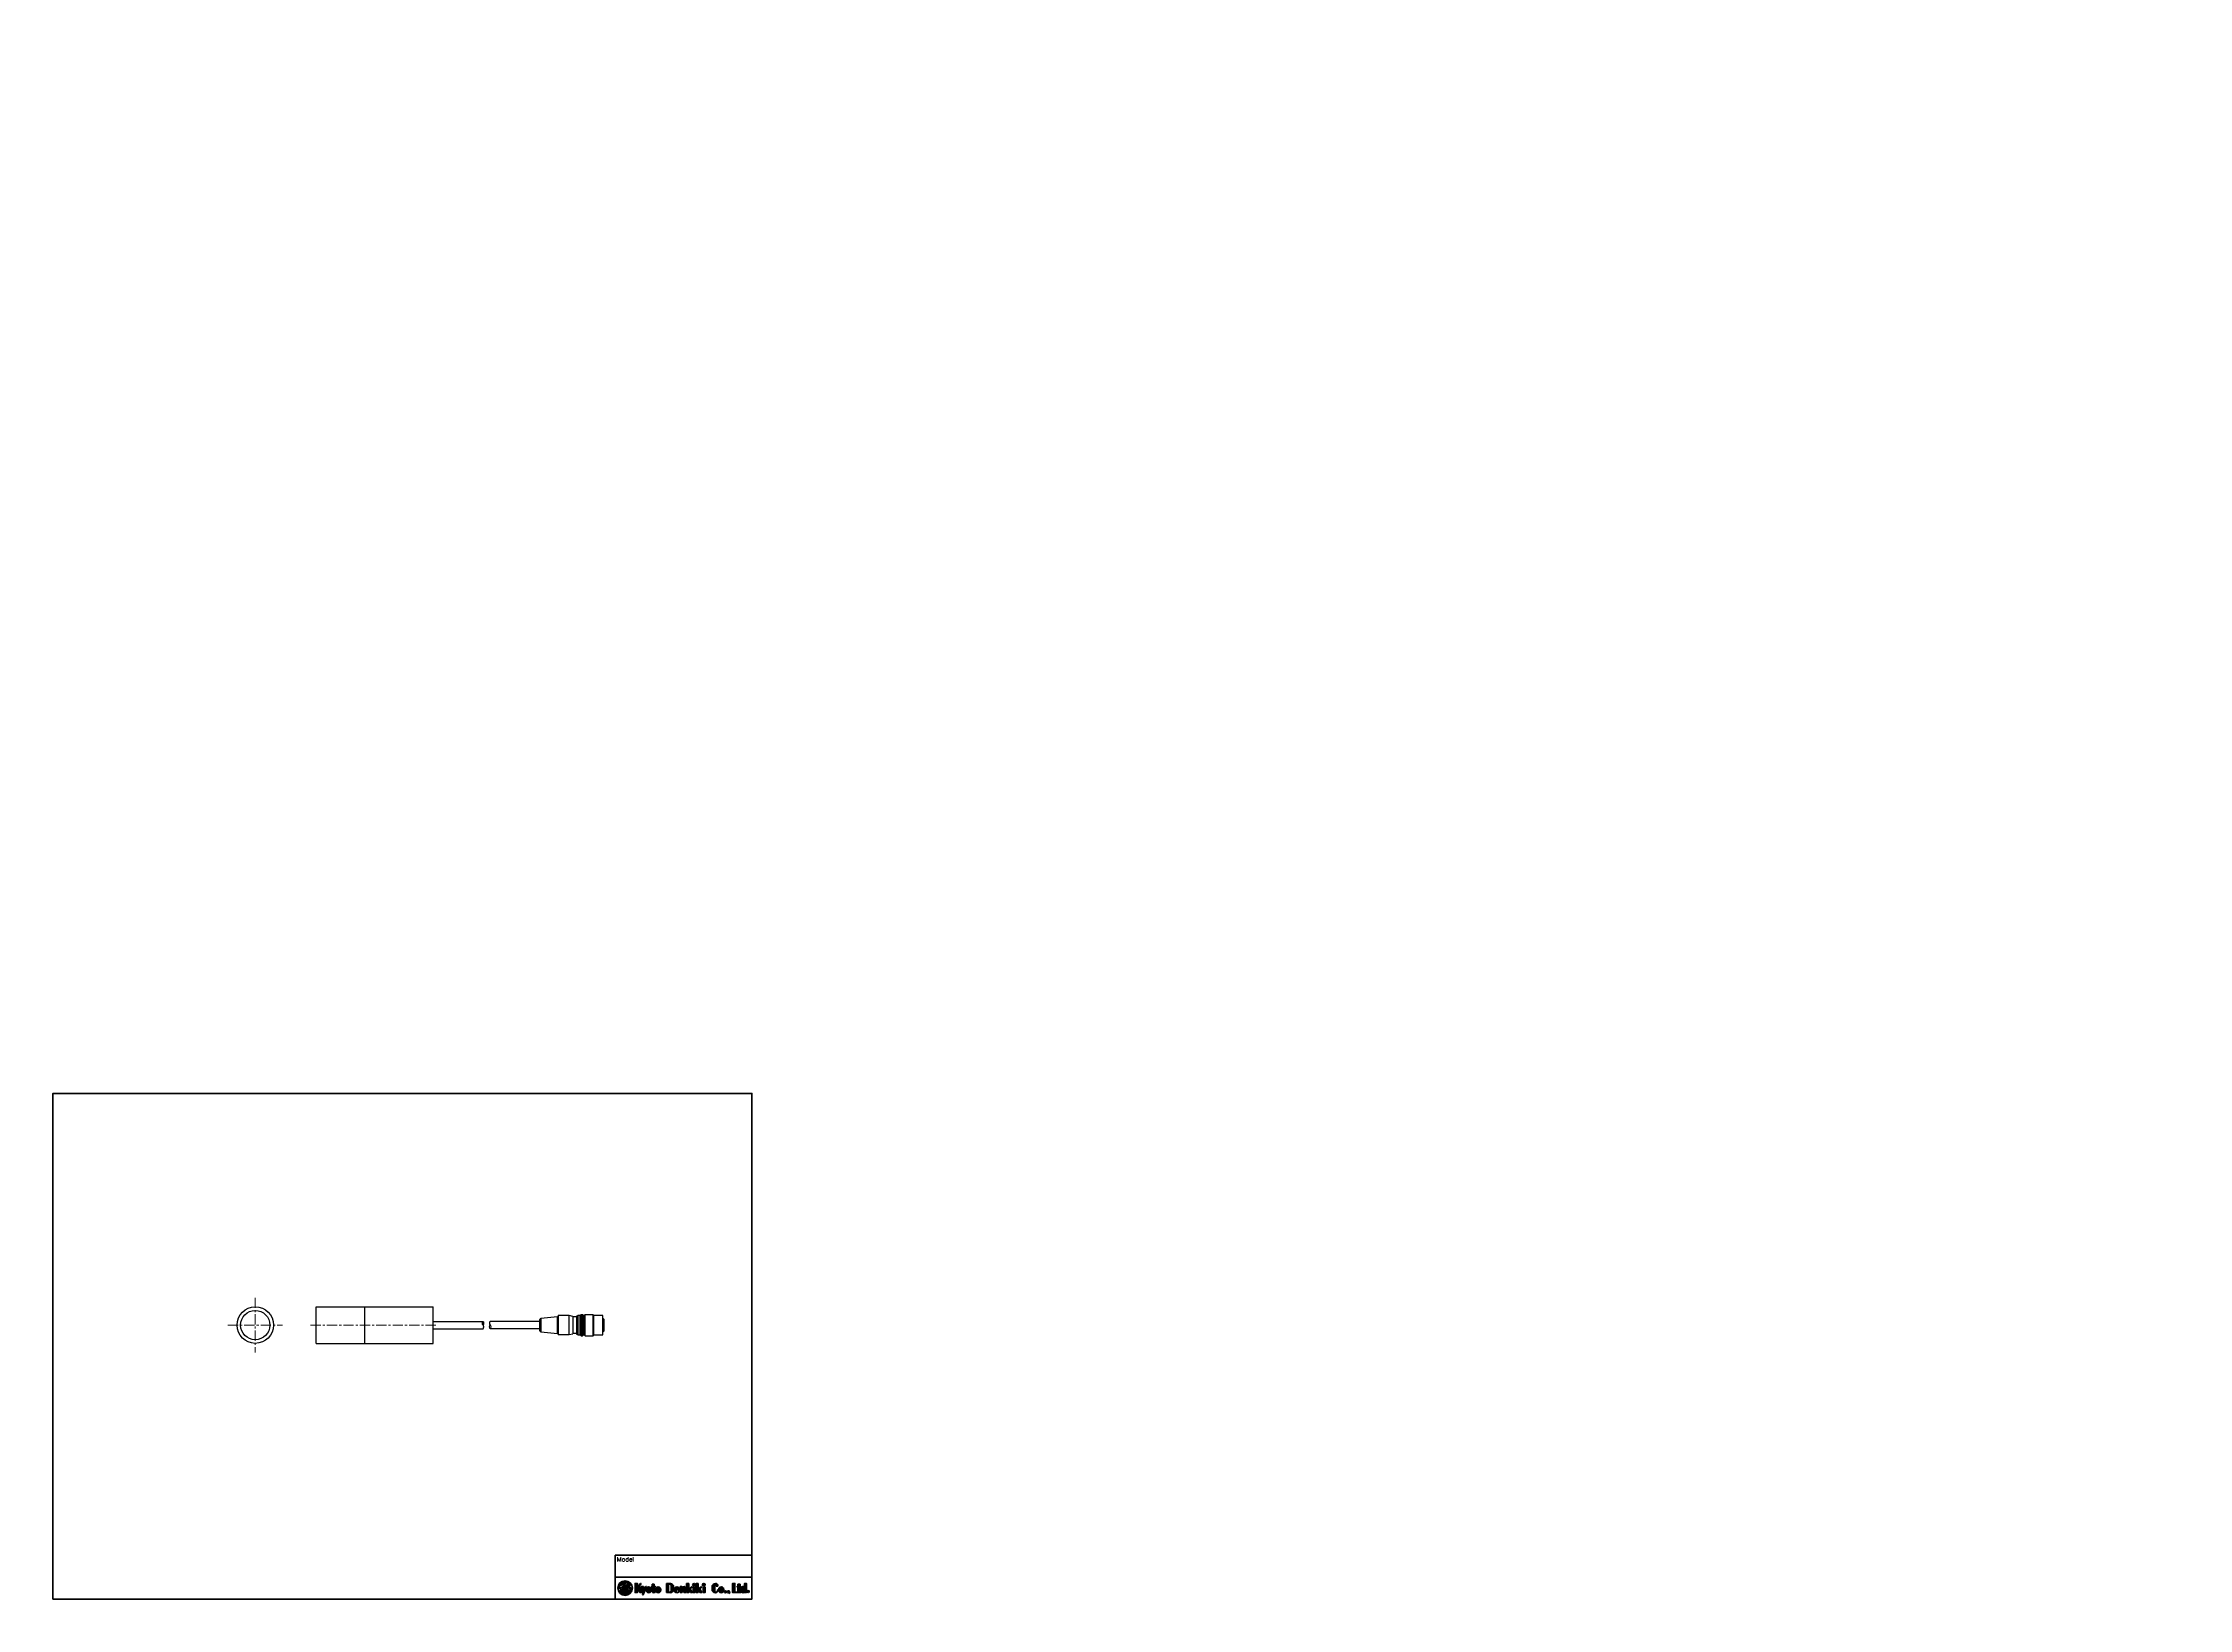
# Paper-space layout 'A3_1_3' of a CAD drawing. Header units: millimetres. Extents: x 0 to 392, y 0 to 286.
# The model-space entities are those that its viewports show. They can reach past a viewport. Long polylines and large blocks are cut down to what shows.
import ezdxf

# ---------------------------------------------------------------- set-up
doc = ezdxf.new("R2010")
doc.units = ezdxf.units.MM
doc.linetypes.add('CENTER', pattern=[2, 1.25, -0.25, 0.25, -0.25])
doc.layers.get('0').update_dxf_attribs({"lineweight": 30})
for name, color, linetype, lineweight in [('2KD_寸法1', 7, 'Continuous', 15), ('AUX', 7, 'Continuous', 40), ('PINOFF', 6, 'Continuous', 9)]:
    doc.layers.add(name, color=color, linetype=linetype, lineweight=lineweight)
doc.layers.get('PINOFF').freeze()
doc.styles.get("Standard").update_dxf_attribs({"font": 'simplex.shx', "width": 0.8, "bigfont": 'extfont.shx'})

# ---------------------------------------------------------------- blocks, each defined once
blk = doc.blocks.new('A$C58A435ED')
h = blk.add_hatch(color=256)
edge = h.paths.add_edge_path()
edge.add_ellipse((3.8, 4.2), major_axis=(2.36, 2.72), ratio=0.381944, start_angle=36.9142, end_angle=132.4984, ccw=False)
edge.add_arc((4.7, 6.4), 0.75, 47.7163, 192.9195, ccw=False)
edge.add_ellipse((3.8, 4.2), major_axis=(2.36, 2.72), ratio=0.381944, start_angle=355.1193, end_angle=374.4019, ccw=False)
edge.add_ellipse((4.2, 3.8), major_axis=(2.36, 2.72), ratio=0.381944, start_angle=320.8704, end_angle=364.8807, ccw=False)
edge.add_arc((4, -35.9), 40.1, 84.2752, 86.8987, ccw=False)
edge.add_arc((4, 4), 4, 0, 180)
edge.add_arc((4, -35.9), 40.1, 92.8389, 95.7248, ccw=False)
h = blk.add_hatch(color=256)
edge = h.paths.add_edge_path()
edge.add_arc((4, 4), 4, 180, 360)
edge.add_arc((4, 43.9), 40.1, 272.8389, 275.7248, ccw=False)
edge.add_ellipse((4.2, 3.8), major_axis=(2.36, 2.72), ratio=0.381944, start_angle=175.1193, end_angle=312.4984, ccw=False)
edge.add_ellipse((4.2, 3.8), major_axis=(2.36, 2.72), ratio=0.381944, start_angle=130.1847, end_angle=175.1193)
edge.add_ellipse((3.8, 4.2), major_axis=(2.36, 2.72), ratio=0.381944, start_angle=140.8704, end_angle=184.8807, ccw=False)
edge.add_arc((4, 43.9), 40.1, 264.2752, 266.8987, ccw=False)
h = blk.add_hatch(color=256)
edge = h.paths.add_edge_path(flags=17)
edge.add_ellipse((4.2, 3.8), major_axis=(2.36, 2.72), ratio=0.381944, start_angle=130.1847, end_angle=175.1193)
edge.add_ellipse((3.8, 4.2), major_axis=(2.36, 2.72), ratio=0.381944, start_angle=184.8807, end_angle=296.5044)
edge.add_arc((4, 43.9), 40.1, 267.8758, 271.7647, ccw=False)
h = blk.add_hatch(color=256)
edge = h.paths.add_edge_path(flags=17)
edge.add_ellipse((3.8, 4.2), major_axis=(2.36, 2.72), ratio=0.381944, start_angle=310.1847, end_angle=355.1193)
edge.add_ellipse((4.2, 3.8), major_axis=(2.36, 2.72), ratio=0.381944, start_angle=364.8807, end_angle=376.9173)
edge.add_arc((4.6, 6.4), 0.783, -118.932, 3.6503, ccw=False)
edge.add_ellipse((4.2, 3.8), major_axis=(2.36, 2.72), ratio=0.381944, start_angle=39.809, end_angle=116.5044)
edge.add_arc((4, -35.9), 40.1, 87.8758, 91.7647, ccw=False)
blk.add_circle((4, 4), 4)
for centre, radius, start, end in [((4, -35.9), 40.1, 92.8389, 95.7248), ((4, 43.9), 40.1, 264.2752, 266.8987), ((4, 43.9), 40.1, 267.8758, 271.7647), ((4, -35.9), 40.1, 87.8758, 91.7647), ((4.7, 6.4), 0.75, 46.1932, 192.9195), ((4.6, 6.4), 0.783, 241.068, 3.6503), ((4, 43.9), 40.1, 272.8389, 275.7248), ((4, -35.9), 40.1, 84.2752, 86.8987)]:
    blk.add_arc(centre, radius, start, end)
for centre, start_param, end_param in [((3.8, 4.2), 2.009737, 4.900602), ((4.2, 3.8), 1.88285, 5.049036), ((3.8, 4.2), 1.10042, 1.907443), ((4.2, 3.8), 1.14108, 1.759009), ((3.8, 4.2), 5.024443, 6.875096), ((4.2, 3.8), 5.15133, 6.96942)]:
    blk.add_ellipse(centre, major_axis=(2.36, 2.72), ratio=0.381944, start_param=start_param, end_param=end_param)
blk = doc.blocks.new('A$C7F8063EA')
for points in [[(2.4, 4.8), (3.4, 6.2), (2.9, 6.2), (1.3, 4.1), (1.3, 6.2), (0, 6.2), (0, 1.1), (1.3, 1.1), (1.3, 3.4), (1.5, 3.7), (2.6, 1.1), (4.1, 1.1)], [(4.5, 1.1), (4.1, 0), (4.4, 0), (6.2, 4.4), (5.8, 4.4), (5.2, 2.8), (4.5, 4.4), (3.4, 4.4)], [(28.2, 6.2), (28.2, 1.1), (29.4, 1.1), (29.4, 2.6), (29.5, 2.8), (30.3, 1.1), (31.3, 1.1), (30.2, 3.3), (31.3, 4.2), (31.1, 4.4), (29.4, 3), (29.4, 6.2)], [(31.8, 4.2), (31.8, 1.1), (32.9, 1.1), (32.9, 4.2)], [(33.4, 6.2), (33.4, 1.1), (34.5, 1.1), (34.5, 2.6), (34.7, 2.8), (35.5, 1.1), (36.5, 1.1), (35.4, 3.3), (36.5, 4.2), (36.3, 4.4), (34.5, 3), (34.5, 6.2)], [(37.2, 4.2), (37.2, 1.1), (38.3, 1.1), (38.3, 4.2)], [(53.4, 6.2), (53.4, 1.1), (54.7, 1.1), (56.3, 1.1), (56.3, 1.4), (54.7, 1.4), (54.7, 6.2)]]:
    blk.add_hatch(color=256).paths.add_polyline_path(points)
h = blk.add_hatch(color=256)
h.paths.add_polyline_path([(6, 2.5, 0.993056), (8.9, 2.5), (8.9, 2.9, 1.006911), (6, 2.9)])
h.paths.add_polyline_path([(7.1, 3.9, -1.045169), (7.8, 3.9), (7.8, 1.6, -1.045169), (7.1, 1.6)], flags=16)
h = blk.add_hatch(color=256)
edge = h.paths.add_edge_path()
edge.add_line((9.1, 4.6), (9.1, 4.2))
edge.add_line((9.1, 4.2), (9.4, 4.2))
edge.add_line((9.4, 4.2), (9.4, 1.8))
edge.add_ellipse((10, 1.8), major_axis=(0, 0.709), ratio=0.902288, start_angle=90, end_angle=180)
edge.add_line((10, 1.1), (11, 1.1))
edge.add_line((11, 1.1), (11, 1.4))
edge.add_ellipse((11, 1.9), major_axis=(0, -0.528), ratio=0.918034, start_angle=270, end_angle=360, ccw=False)
edge.add_line((10.5, 1.9), (10.5, 4.2))
edge.add_line((10.5, 4.2), (10.9, 4.2))
edge.add_line((10.9, 4.2), (10.9, 4.6))
edge.add_line((10.9, 4.6), (10.5, 4.6))
edge.add_line((10.5, 4.6), (10.5, 5.8))
edge.add_line((10.5, 5.8), (9.4, 5.8))
edge.add_line((9.4, 5.8), (9.4, 4.6))
edge.add_line((9.4, 4.6), (9.1, 4.6))
h = blk.add_hatch(color=256)
h.paths.add_polyline_path([(11.2, 2.5, 0.993056), (14.1, 2.5), (14.1, 3, 0.408083), (12.7, 4.4), (12.6, 4.4, 0.412198), (11.2, 2.9)])
h.paths.add_polyline_path([(12.3, 3.9, -1.045169), (13, 3.9), (13, 1.6, -1.045169), (12.3, 1.6)], flags=16)
h = blk.add_hatch(color=256)
edge = h.paths.add_edge_path()
edge.add_line((17.2, 1.1), (19.3, 1.1))
edge.add_ellipse((19.3, 3), major_axis=(0, -1.92), ratio=0.930559, start_angle=0, end_angle=90)
edge.add_line((21.1, 3), (21.1, 4.2))
edge.add_ellipse((19.3, 4.2), major_axis=(0, 1.92), ratio=0.930559, start_angle=270, end_angle=360)
edge.add_line((19.3, 6.2), (17.2, 6.2))
edge.add_line((17.2, 6.2), (17.2, 1.1))
edge = h.paths.add_edge_path(flags=16)
edge.add_line((18.3, 5.8), (19.1, 5.8))
edge.add_ellipse((19.1, 5.1), major_axis=(0, 0.7), ratio=0.929746, start_angle=270, end_angle=359.8389, ccw=False)
edge.add_line((19.8, 5.1), (19.8, 2.1))
edge.add_ellipse((19.1, 2.1), major_axis=(0, -0.7), ratio=0.929746, start_angle=0.1611, end_angle=90, ccw=False)
edge.add_line((19.1, 1.4), (18.3, 1.4))
edge.add_line((18.3, 1.4), (18.3, 5.8))
h = blk.add_hatch(color=256)
edge = h.paths.add_edge_path()
edge.add_line((22.9, 4.4), (22.9, 4.4))
edge.add_arc((22.9, 2.9), 1.46, 90.3946, 180)
edge.add_line((21.4, 2.9), (21.4, 2.5))
edge.add_arc((22.9, 2.5), 1.46, 180.2595, 269.3397)
edge.add_line((22.9, 1.1), (22.9, 1.1))
edge.add_arc((22.9, 2.5), 1.46, 270.6603, 354.2194)
edge.add_line((24.3, 2.4), (24.1, 2.4))
edge.add_ellipse((22.9, 2.4), major_axis=(-1.2, 0), ratio=0.941657, start_angle=90.1774, end_angle=180, ccw=False)
edge.add_arc((22.9, 1.6), 0.325, 180, 288.3447, ccw=False)
edge.add_line((22.5, 1.6), (22.5, 2.7))
edge.add_line((22.5, 2.7), (24.3, 2.7))
edge.add_line((24.3, 2.7), (24.3, 3))
edge.add_arc((22.9, 2.9), 1.46, 0.8073, 89.6054)
h.paths.add_polyline_path([(22.5, 3.1), (22.5, 3.9, -1.045169), (23.2, 3.9), (23.2, 3.1)], flags=16)
h = blk.add_hatch(color=256)
edge = h.paths.add_edge_path()
edge.add_line((24.7, 4.4), (24.7, 1.1))
edge.add_line((24.7, 1.1), (25.8, 1.1))
edge.add_line((25.8, 1.1), (25.8, 3.7))
edge.add_ellipse((26.2, 3.7), major_axis=(0.377, 0.217), ratio=0.907884, start_angle=60.0645, end_angle=150.0645, ccw=False)
edge.add_ellipse((26.2, 3.7), major_axis=(0, 0.404), ratio=0.965673, start_angle=270, end_angle=360, ccw=False)
edge.add_line((26.6, 3.7), (26.6, 1.1))
edge.add_line((26.6, 1.1), (27.7, 1.1))
edge.add_line((27.7, 1.1), (27.7, 3.4))
edge.add_ellipse((26.8, 3.4), major_axis=(0, 1.05), ratio=0.925613, start_angle=270, end_angle=360)
edge.add_ellipse((26.8, 4), major_axis=(-0.975, 0), ratio=0.402759, start_angle=270, end_angle=360)
edge.add_line((25.8, 4), (25.8, 4.2))
edge.add_line((25.8, 4.2), (25.6, 4.4))
edge.add_line((25.6, 4.4), (24.7, 4.4))
h = blk.add_hatch(color=256)
edge = h.paths.add_edge_path()
edge.add_ellipse((32.3, 5.5), major_axis=(-0.803, 0), ratio=0.880683, start_angle=0, end_angle=360)
h = blk.add_hatch(color=256)
edge = h.paths.add_edge_path()
edge.add_ellipse((37.6, 5.5), major_axis=(-0.803, 0), ratio=0.880683, start_angle=0, end_angle=360)
h = blk.add_hatch(color=256)
edge = h.paths.add_edge_path()
edge.add_arc((44, 5.4), 0.402, 0, 180, ccw=False)
edge.add_line((44.4, 5.4), (44.4, 4.6))
edge.add_line((44.4, 4.6), (45.4, 4.6))
edge.add_ellipse((44, 4.6), major_axis=(0, 1.59), ratio=0.861671, start_angle=270, end_angle=360)
edge.add_ellipse((44, 4.4), major_axis=(-1.84, 0), ratio=0.958258, start_angle=270, end_angle=360)
edge.add_line((42.2, 4.4), (42.2, 2.8))
edge.add_ellipse((44, 2.8), major_axis=(-1.84, 0), ratio=0.958258, start_angle=0, end_angle=90)
edge.add_ellipse((44, 2.6), major_axis=(0, -1.59), ratio=0.859541, start_angle=0, end_angle=90)
edge.add_line((45.4, 2.6), (45.1, 2.6))
edge.add_line((45.1, 2.6), (45.1, 2.1))
edge.add_ellipse((44.5, 2.1), major_axis=(0, -0.689), ratio=0.905354, start_angle=0, end_angle=90, ccw=False)
edge.add_line((44.5, 1.4), (44.1, 1.4))
edge.add_ellipse((44.1, 1.9), major_axis=(0, 0.516), ratio=0.975773, start_angle=90, end_angle=180, ccw=False)
edge.add_line((43.6, 1.9), (43.6, 5.4))
h = blk.add_hatch(color=256)
h.paths.add_polyline_path([(45.7, 2.9), (45.7, 2.5, 0.409357), (47.2, 1.1), (47.2, 1.1, 0.409404), (48.7, 2.5), (48.7, 3, 0.99298)])
h.paths.add_polyline_path([(46.9, 3.9, -1), (47.5, 3.9), (47.5, 1.6, -1), (46.9, 1.6)], flags=16)
h = blk.add_hatch(color=256)
edge = h.paths.add_edge_path()
edge.add_ellipse((49.5, 1.6), major_axis=(-0.65, 0), ratio=0.820872, start_angle=0, end_angle=360)
h = blk.add_hatch(color=256)
edge = h.paths.add_edge_path()
edge.add_ellipse((51.1, 1.6), major_axis=(-0.65, 0), ratio=0.820872, start_angle=178.569, end_angle=477.5428)
edge.add_ellipse((51.3, 1.1), major_axis=(0, -0.409), ratio=0.251102, start_angle=0, end_angle=84.6433, ccw=False)
edge.add_ellipse((51.3, 1.4), major_axis=(0, -0.72), ratio=0.731271, start_angle=0, end_angle=90)
edge.add_ellipse((51.7, 1.4), major_axis=(0, 0.202), ratio=0.432391, start_angle=270, end_angle=339.5604)
edge.add_ellipse((51.7, 1.4), major_axis=(0, 0.202), ratio=0.432391, start_angle=339.5604, end_angle=340.2548, ccw=False)
h = blk.add_hatch(color=256)
edge = h.paths.add_edge_path()
edge.add_line((56.3, 4.2), (56.3, 1.8))
edge.add_ellipse((57, 1.8), major_axis=(0, 0.709), ratio=0.902288, start_angle=90, end_angle=180)
edge.add_line((57, 1.1), (58, 1.1))
edge.add_line((58, 1.1), (58, 1.4))
edge.add_ellipse((58, 1.9), major_axis=(0, -0.528), ratio=0.918034, start_angle=270, end_angle=360, ccw=False)
edge.add_line((57.5, 1.9), (57.5, 4.2))
edge.add_line((57.5, 4.2), (57.8, 4.2))
edge.add_line((57.8, 4.2), (57.8, 4.6))
edge.add_line((57.8, 4.6), (57.5, 4.6))
edge.add_line((57.5, 4.6), (57.5, 5.8))
edge.add_line((57.5, 5.8), (56.3, 5.8))
edge.add_line((56.3, 5.8), (56.3, 4.6))
edge.add_line((56.3, 4.6), (56, 4.6))
edge.add_line((56, 4.6), (56, 4.2))
edge.add_line((56, 4.2), (56.3, 4.2))
h = blk.add_hatch(color=256)
edge = h.paths.add_edge_path()
edge.add_line((61, 6.2), (60, 6.2))
edge.add_line((60, 6.2), (60, 4))
edge.add_ellipse((59.4, 3.2), major_axis=(0, -1.25), ratio=0.700546, start_angle=140.5626, end_angle=180)
edge.add_line((59.4, 4.4), (59, 4.4))
edge.add_ellipse((59, 3.2), major_axis=(0, -1.25), ratio=0.700546, start_angle=180, end_angle=270)
edge.add_line((58.1, 3.2), (58.1, 2.3))
edge.add_ellipse((59, 2.3), major_axis=(0, 1.25), ratio=0.700546, start_angle=90, end_angle=180)
edge.add_line((59, 1.1), (59.4, 1.1))
edge.add_ellipse((59.4, 2.3), major_axis=(0, 1.25), ratio=0.700546, start_angle=180, end_angle=219.4374)
edge.add_line((60, 1.5), (60, 1.1))
edge.add_line((60, 1.1), (61, 1.1))
edge.add_line((61, 1.1), (61, 6.2))
h.paths.add_polyline_path([(60, 1.7, -1), (59.2, 1.7), (59.2, 3.8, -1), (60, 3.8)], flags=16)
h = blk.add_hatch(color=256)
edge = h.paths.add_edge_path()
edge.add_ellipse((62, 1.7), major_axis=(-0.582, 0), ratio=0.959913, start_angle=0, end_angle=360)
for p, q in [((0, 6.2), (1.3, 6.2)), ((0, 1.1), (1.3, 1.1)), ((2.9, 6.2), (1.3, 4.1)), ((1.5, 3.7), (1.3, 3.4)), ((2.6, 1.1), (1.5, 3.7)), ((3.4, 6.2), (2.4, 4.8)), ((4.1, 1.1), (2.4, 4.8)), ((4.1, 1.1), (2.6, 1.1)), ((2.9, 6.2), (3.4, 6.2)), ((3.4, 4.4), (4.5, 1.1)), ((3.4, 4.4), (4.5, 4.4)), ((3.4, 4.4), (4.5, 4.4)), ((4.1, 0), (4.5, 1.1)), ((4.1, 0), (4.4, 0)), ((4.4, 0), (6.2, 4.4)), ((4.5, 4.4), (5.2, 2.8)), ((5.2, 2.8), (5.8, 4.4)), ((5.8, 4.4), (6.2, 4.4)), ((6, 2.9), (6, 2.5)), ((8.9, 2.9), (8.9, 2.5)), ((9.1, 4.6), (9.1, 4.2)), ((9.1, 4.6), (9.1, 4.2)), ((9.1, 4.2), (9.4, 4.2)), ((9.1, 4.2), (9.4, 4.2)), ((9.4, 5.8), (10.5, 5.8)), ((9.4, 5.8), (9.4, 4.6)), ((9.4, 4.2), (9.4, 1.8)), ((10, 1.1), (11, 1.1)), ((11, 1.1), (10, 1.1)), ((10.5, 5.8), (10.5, 4.6)), ((10.5, 4.2), (10.9, 4.2)), ((10.5, 4.2), (10.9, 4.2)), ((10.5, 4.2), (10.5, 1.9)), ((11, 1.4), (11, 1.1)), ((11, 1.4), (11, 1.1)), ((11, 1.1), (11, 1.1)), ((11.2, 2.9), (11.2, 2.5)), ((12.6, 4.4), (12.7, 4.4)), ((12.7, 1.1), (12.7, 1.1)), ((14.1, 2.9), (14.1, 2.5)), ((17.2, 6.2), (19.3, 6.2)), ((17.2, 1.1), (17.2, 6.2)), ((17.2, 1.1), (17.2, 6.2)), ((17.2, 6.2), (19.3, 6.2)), ((17.2, 1.1), (19.3, 1.1)), ((17.2, 1.1), (19.3, 1.1)), ((18.3, 5.8), (18.3, 1.4)), ((18.3, 1.4), (18.3, 5.8)), ((18.3, 5.8), (19.1, 5.8)), ((18.3, 1.4), (19.1, 1.4)), ((19.8, 5.1), (19.8, 2.1)), ((21.1, 4.2), (21.1, 3)), ((21.4, 2.9), (21.4, 2.5)), ((22.5, 3.1), (23.2, 3.1)), ((22.5, 2.7), (24.3, 2.7)), ((22.9, 4.4), (22.9, 4.4)), ((22.9, 1.1), (22.9, 1.1)), ((22.9, 1.1), (22.9, 1.1)), ((24.1, 2.4), (24.3, 2.4)), ((24.3, 2.9), (24.3, 2.7)), ((24.7, 4.4), (25.6, 4.4)), ((24.7, 1.1), (24.7, 4.4)), ((24.7, 4.4), (25.6, 4.4)), ((24.7, 4.4), (25.6, 4.4)), ((24.7, 1.1), (24.7, 4.4)), ((24.7, 4.4), (25.6, 4.4)), ((24.7, 1.1), (25.8, 1.1)), ((24.7, 1.1), (25.8, 1.1)), ((25.8, 4.2), (25.6, 4.4)), ((25.8, 4.2), (25.6, 4.4)), ((25.8, 4), (25.8, 4.2)), ((25.8, 4), (25.8, 4.2)), ((25.8, 4.2), (25.8, 4)), ((25.8, 1.1), (25.8, 3.7)), ((25.8, 1.1), (25.8, 3.7)), ((26.6, 1.1), (26.6, 3.7)), ((26.6, 1.1), (26.6, 3.7)), ((26.6, 1.1), (27.7, 1.1)), ((26.6, 1.1), (27.7, 1.1)), ((27.7, 1.1), (27.7, 3.4)), ((27.7, 1.1), (27.7, 3.4)), ((28.2, 6.2), (29.4, 6.2)), ((28.2, 6.2), (28.2, 1.1)), ((29.4, 6.2), (28.2, 6.2)), ((28.2, 1.1), (29.4, 1.1)), ((28.2, 1.1), (29.4, 1.1)), ((29.4, 3), (29.4, 6.2)), ((31.2, 4.4), (29.4, 3)), ((29.5, 2.8), (29.4, 2.6)), ((29.4, 1.1), (29.4, 2.6)), ((30.3, 1.1), (29.5, 2.8)), ((31.3, 4.2), (30.2, 3.3)), ((31.3, 1.1), (30.2, 3.3)), ((30.3, 1.1), (31.3, 1.1)), ((31.1, 4.4), (31.3, 4.2)), ((31.8, 1.1), (32.9, 1.1)), ((33.4, 6.2), (34.5, 6.2)), ((33.4, 6.2), (33.4, 1.1)), ((34.5, 6.2), (33.4, 6.2)), ((33.4, 1.1), (34.5, 1.1)), ((33.4, 1.1), (34.5, 1.1)), ((34.5, 3), (34.5, 6.2)), ((36.3, 4.4), (34.5, 3)), ((34.7, 2.8), (34.5, 2.6)), ((34.5, 1.1), (34.5, 2.6)), ((35.5, 1.1), (34.7, 2.8)), ((36.5, 4.2), (35.4, 3.3)), ((36.5, 1.1), (35.4, 3.3)), ((35.5, 1.1), (36.5, 1.1)), ((36.3, 4.4), (36.5, 4.2)), ((37.2, 1.1), (38.3, 1.1)), ((37.5, 6.2), (37.6, 6.2)), ((37.5, 6.2), (37.5, 6.2)), ((37.5, 4.8), (37.5, 4.8)), ((42.2, 4.4), (42.2, 4.4)), ((42.2, 4.4), (42.2, 2.8)), ((43.6, 5.4), (43.6, 1.9)), ((43.6, 5.4), (43.6, 1.9)), ((44.1, 1.4), (44.5, 1.4)), ((44.1, 1.4), (44.5, 1.4)), ((44.4, 4.6), (44.4, 5.4)), ((44.4, 4.6), (44.4, 5.4)), ((45.4, 4.6), (44.4, 4.6)), ((44.4, 4.6), (45.4, 4.6)), ((45.4, 2.6), (45.1, 2.6)), ((45.1, 2.6), (45.1, 2.1)), ((45.4, 2.6), (45.1, 2.6)), ((45.1, 2.6), (45.1, 2.1)), ((45.7, 2.9), (45.7, 2.5)), ((47.2, 1.1), (47.2, 1.1)), ((48.7, 2.9), (48.7, 2.5)), ((51.8, 1.6), (51.8, 1.6)), ((53.4, 6.2), (54.7, 6.2)), ((53.4, 1.1), (56.3, 1.1)), ((54.7, 1.4), (54.7, 2)), ((56, 4.6), (56, 4.2)), ((56, 4.6), (56, 4.2)), ((56, 4.2), (56.3, 4.2)), ((56, 4.2), (56.3, 4.2)), ((56.3, 5.8), (57.5, 5.8)), ((56.3, 5.8), (56.3, 4.6)), ((56.3, 4.2), (56.3, 1.8)), ((58, 1.1), (57, 1.1)), ((57.5, 5.8), (57.5, 4.6)), ((57.5, 4.2), (57.8, 4.2)), ((57.5, 4.2), (57.8, 4.2)), ((57.5, 4.2), (57.5, 1.9)), ((58, 1.4), (58, 1.1)), ((58, 1.4), (58, 1.1)), ((58, 1.1), (58, 1.4)), ((58.1, 3.2), (58.1, 2.4)), ((58.1, 3.2), (58.1, 2.3)), ((59.4, 4.4), (59, 4.4)), ((59, 1.1), (59.4, 1.1)), ((59.2, 3.8), (59.2, 1.7)), ((59.2, 3.8), (59.2, 1.7)), ((60, 6.2), (61, 6.2)), ((60, 6.2), (61, 6.2)), ((61, 1.1), (61, 2)), ((61, 1.1), (61, 2)), ((62, 2.2), (62, 2.2)), ((62, 1.1), (62, 1.1)), ((62.6, 1.7), (62.6, 1.7))]:
    blk.add_line(p, q)
for points in [[(1.3, 3.4), (1.3, 1.1), (0, 1.1), (0, 6.2), (1.3, 6.2), (1.3, 4.1)], [(7.1, 3.9), (7.1, 1.6)], [(7.8, 1.5), (7.8, 3.9)], [(9.1, 4.2), (9.1, 4.6), (9.4, 4.6)], [(9.1, 4.2), (9.1, 4.6), (9.4, 4.6)], [(10.5, 4.6), (10.9, 4.6), (10.9, 4.2)], [(10.5, 4.6), (10.9, 4.6), (10.9, 4.2)], [(12.3, 3.9), (12.3, 1.6)], [(13, 1.5), (13, 3.9)], [(22.5, 3.9), (22.5, 3.1)], [(22.5, 2.7), (22.5, 1.6)], [(23.2, 3.1), (23.2, 3.9)], [(46.9, 3.9), (46.9, 1.6)], [(47.5, 3.9), (47.5, 1.6)], [(54.7, 1.1), (53.4, 1.1), (53.4, 6.2), (54.7, 6.2), (54.7, 1.4)], [(54.7, 1.1), (56.3, 1.1), (56.3, 1.4), (54.7, 1.4)], [(56.3, 4.2), (56, 4.2), (56, 4.6), (56.3, 4.6)], [(56.3, 4.2), (56, 4.2), (56, 4.6), (56.3, 4.6)], [(57.5, 4.6), (57.8, 4.6), (57.8, 4.2), (57.5, 4.2)], [(57.5, 4.6), (57.8, 4.6), (57.8, 4.2), (57.5, 4.2)], [(60, 4), (60, 6.2), (61, 6.2), (61, 1.1), (60, 1.1), (60, 1.5)], [(60, 4), (60, 6.2), (61, 6.2), (61, 1.1), (60, 1.1), (60, 1.5)], [(60, 1.7), (60, 3.8)], [(60, 1.7), (60, 3.8)]]:
    blk.add_lwpolyline(points)
for points in [[(31.8, 4.2), (32.9, 4.2), (32.9, 1.1), (31.8, 1.1)], [(37.2, 4.2), (38.3, 4.2), (38.3, 1.1), (37.2, 1.1)]]:
    blk.add_lwpolyline(points, close=True)
for centre, radius, start, end in [((7.5, 2.9), 1.46, 359.2107, 180), ((7.5, 2.5), 1.46, 179.5961, 359.6054), ((7.5, 3.9), 0.325, 354.9391, 180), ((7.5, 1.6), 0.325, 180, 5.0609), ((12.6, 2.9), 1.46, 359.2107, 180), ((12.6, 2.5), 1.46, 179.5961, 359.6054), ((12.6, 3.9), 0.325, 354.9391, 180), ((12.6, 1.6), 0.325, 180, 5.0609), ((22.9, 2.9), 1.46, 359.2107, 180), ((22.9, 2.5), 1.46, 179.7405, 354.2194), ((22.9, 3.9), 0.325, 354.9391, 180), ((22.9, 1.6), 0.325, 180, 273.149), ((44, 5.4), 0.402, 0, 180), ((47.2, 2.9), 1.46, 359.2107, 180), ((47.2, 2.5), 1.46, 179.5961, 359.6054), ((47.2, 3.9), 0.325, 0, 180), ((47.2, 1.6), 0.325, 180, 360), ((59.6, 3.8), 0.411, 0, 180), ((59.6, 1.7), 0.411, 180, 0)]:
    blk.add_arc(centre, radius, start, end)
for centre, major_axis, ratio, start_param, end_param in [((10, 1.8), (0, 0.709), 0.902288, 1.570796, 3.141593), ((11, 1.9), (0, -0.528), 0.918034, 4.712389, 6.283185), ((19.1, 5.1), (0, 0.7), 0.929746, 4.712389, 6.280162), ((19.3, 4.2), (0, 1.92), 0.930559, 4.712389, 6.283185), ((22.9, 2.4), (-1.2, 0), 0.941657, 1.573713, 3.141593), ((26.8, 4), (-0.975, 0), 0.402759, 4.712389, 6.283185), ((26.2, 3.7), (0, 0.404), 0.965673, 4.712389, 6.283185), ((26.8, 3.4), (0, 1.05), 0.925613, 4.712389, 6.283185), ((44, 4.4), (-1.84, 0), 0.958258, 4.712389, 6.283185), ((44.1, 1.9), (0, 0.516), 0.975773, 1.570796, 3.141593), ((44, 4.6), (0, 1.59), 0.861671, 4.712389, 6.283185), ((44, 2.6), (0, -1.59), 0.859541, 0, 1.570796), ((44.5, 2.1), (0, -0.689), 0.905354, 0, 1.570796), ((51.1, 1.6), (-0.65, 0), 0.820872, 3.11117, 8.258473), ((51.3, 1.4), (0, -0.72), 0.731271, 0, 1.570796), ((51.3, 1.1), (0, -0.409), 0.251102, 0, 1.547256), ((51.7, 1.4), (0, 0.202), 0.432391, 4.712389, 5.59034), ((57, 1.8), (0, 0.709), 0.902288, 1.570796, 3.141593), ((58, 1.9), (0, -0.528), 0.918034, 4.712389, 6.283185), ((59, 3.2), (0, -1.25), 0.700546, 3.141592, 4.712389), ((59.4, 2.3), (0, 1.25), 0.700546, 3.141592, 4.006894)]:
    blk.add_ellipse(centre, major_axis=major_axis, ratio=ratio, start_param=start_param, end_param=end_param)
at = {"extrusion": (0, 0, -1)}
for centre, major_axis, ratio, start_param, end_param in [((19.1, 2.1), (0, -0.7), 0.929746, 4.712389, 6.280162), ((19.3, 3), (0, -1.92), 0.930559, 4.712389, 6.283185), ((26.2, 3.7), (0.377, 0.217), 0.907884, 3.706835, 5.194113), ((44, 2.8), (-1.84, 0), 0.958258, 4.712389, 6.283185), ((59, 2.3), (0, 1.25), 0.700546, 3.141592, 4.712389), ((59.4, 3.2), (0, -1.25), 0.700546, 3.141592, 4.006894)]:
    blk.add_ellipse(centre, major_axis=major_axis, ratio=ratio, start_param=start_param, end_param=end_param, dxfattribs=at)
for centre, major_axis, ratio in [((32.3, 5.5), (-0.803, 0), 0.880683), ((37.6, 5.5), (-0.803, 0), 0.880683), ((49.5, 1.6), (-0.65, 0), 0.820872), ((62, 1.7), (-0.582, 0), 0.959913)]:
    blk.add_ellipse(centre, major_axis=major_axis, ratio=ratio)
blk = doc.blocks.new('A$C65F04A6D')
for p, q in [((0, 10), (26.7, 10)), ((0, -10), (0, 10)), ((26.7, 10), (64.2, 10)), ((26.7, -10), (26.7, 10)), ((64.2, -10), (64.2, 10)), ((64.2, 2), (91.5, 2)), ((122.7, 2), (95.4, 2)), ((122.7, -3.1), (122.7, 3.1)), ((132.3, 4.6), (123.2, 3.6)), ((123.2, 3.6), (123.2, -3.6)), ((132.3, -4.6), (132.3, 4.6)), ((138.7, 5.2), (132.7, 5.2)), ((132.7, 5.2), (132.7, -5.2)), ((140.7, 4.8), (138.7, 5.2)), ((138.7, -5.2), (138.7, 5.2)), ((140.7, 4.8), (140.7, -4.8)), ((142.7, 4.5), (140.7, 4.5)), ((143.2, 5.1), (142.7, 4.7)), ((142.7, 4.7), (142.7, -4.7)), ((143.3, 5.1), (143.2, 5.1)), ((143.2, -5.2), (143.2, 5.1)), ((143.3, -5.2), (143.3, 5.1)), ((144.8, 5.3), (143.5, 5.3)), ((143.5, 5.3), (143.5, -5.3)), ((145.3, 5.7), (144.8, 5.3)), ((144.8, -5.3), (144.8, 5.3)), ((146.1, 5.7), (145.3, 5.7)), ((145.3, -5.8), (145.3, 5.7)), ((146.5, 5.3), (146.1, 5.7)), ((146.1, -5.8), (146.1, 5.7)), ((147, 5.3), (146.5, 5.3)), ((146.5, 0), (146.5, 5.3)), ((147.5, 5.7), (147, 5.3)), ((147, -5.3), (147, 5.3)), ((151.8, 5.7), (147.5, 5.7)), ((147.5, -5.8), (147.5, 5.7)), ((152.2, 5.3), (151.8, 5.7)), ((151.8, -5.8), (151.8, 5.7)), ((157.2, 5.3), (152.2, 5.3)), ((152.2, 0), (152.2, 5.3)), ((157.2, -5.3), (157.2, 5.3)), ((157.5, 3.5), (157.2, 3.5)), ((157.7, 3.3), (157.5, 3.5)), ((157.5, -3.5), (157.5, 3.5)), ((157.7, 3.3), (157.7, -3.3)), ((0, -10), (26.7, -10)), ((26.7, -10), (64.2, -10)), ((64.2, -2), (91.5, -2)), ((122.7, -2), (95.4, -2)), ((123.2, -3.6), (132.3, -4.6)), ((132.7, -5.2), (138.7, -5.2)), ((138.7, -5.2), (140.7, -4.8)), ((140.7, -4.5), (142.7, -4.5)), ((142.7, -4.7), (143.2, -5.2)), ((143.2, -5.2), (143.3, -5.2)), ((143.5, -5.3), (144.8, -5.3)), ((144.8, -5.3), (145.3, -5.8)), ((145.3, -5.8), (146.1, -5.8)), ((146.1, -5.8), (146.5, -5.3)), ((146.5, -5.3), (146.5, 0)), ((146.5, -5.3), (147, -5.3)), ((147, -5.3), (147.5, -5.8)), ((147.5, -5.8), (151.8, -5.8)), ((151.8, -5.8), (152.2, -5.3)), ((152.2, -5.3), (152.2, 0)), ((152.2, -5.3), (157.2, -5.3)), ((157.2, -3.5), (157.5, -3.5)), ((157.5, -3.5), (157.7, -3.3))]:
    blk.add_line(p, q)
for centre, radius, start, end in [((123.2, 3.1), 0.5, 96.8428, 180), ((132.2, 5.1), 0.5, 276.8428, 360), ((143.3, 5.4), 0.3, 270, 330), ((123.2, -3.1), 0.5, 180, 263.1572), ((132.2, -5.1), 0.5, 360, 83.1572), ((143.3, -5.5), 0.3, 30, 90)]:
    blk.add_arc(centre, radius, start, end)
for centre, major_axis in [((91.5, 1), (-0.029, 1)), ((95.4, -1), (0.029, -1))]:
    blk.add_ellipse(centre, major_axis=major_axis, ratio=0.3)
for centre, major_axis in [((90.1, -1), (1.8, 0)), ((96.8, 1), (-1.8, 0))]:
    blk.add_ellipse(centre, major_axis=major_axis, ratio=0.884151, start_param=-0.679545, end_param=0.679545)
blk = doc.blocks.new('A$C02621DBE')
for p, q in [((0, 10), (26.7, 10)), ((0, -10), (0, 10)), ((26.7, 10), (64.2, 10)), ((26.7, -10), (26.7, 10)), ((64.2, -10), (64.2, 10)), ((64.2, 2), (91.5, 2)), ((122.7, 2), (95.4, 2)), ((122.7, -3.1), (122.7, 3.1)), ((132.3, 4.6), (123.2, 3.6)), ((123.2, 3.6), (123.2, -3.6)), ((132.3, -4.6), (132.3, 4.6)), ((138.7, 5.2), (132.7, 5.2)), ((132.7, 5.2), (132.7, -5.2)), ((140.7, 4.8), (138.7, 5.2)), ((138.7, -5.2), (138.7, 5.2)), ((140.7, 4.8), (140.7, -4.8)), ((142.7, 4.5), (140.7, 4.5)), ((143.2, 5.1), (142.7, 4.7)), ((142.7, 4.7), (142.7, -4.7)), ((143.3, 5.1), (143.2, 5.1)), ((143.2, -5.2), (143.2, 5.1)), ((143.3, -5.2), (143.3, 5.1)), ((144.8, 5.3), (143.5, 5.3)), ((143.5, 5.3), (143.5, -5.3)), ((145.3, 5.7), (144.8, 5.3)), ((144.8, -5.3), (144.8, 5.3)), ((146.1, 5.7), (145.3, 5.7)), ((145.3, -5.8), (145.3, 5.7)), ((146.5, 5.3), (146.1, 5.7)), ((146.1, -5.8), (146.1, 5.7)), ((147, 5.3), (146.5, 5.3)), ((146.5, 0), (146.5, 5.3)), ((147.5, 5.7), (147, 5.3)), ((147, -5.3), (147, 5.3)), ((151.8, 5.7), (147.5, 5.7)), ((147.5, -5.8), (147.5, 5.7)), ((152.2, 5.3), (151.8, 5.7)), ((151.8, -5.8), (151.8, 5.7)), ((157.2, 5.3), (152.2, 5.3)), ((152.2, 0), (152.2, 5.3)), ((157.2, -5.3), (157.2, 5.3)), ((157.5, 3.5), (157.2, 3.5)), ((157.7, 3.3), (157.5, 3.5)), ((157.5, -3.5), (157.5, 3.5)), ((157.7, 3.3), (157.7, -3.3)), ((0, -10), (26.7, -10)), ((26.7, -10), (64.2, -10)), ((64.2, -2), (91.5, -2)), ((122.7, -2), (95.4, -2)), ((123.2, -3.6), (132.3, -4.6)), ((132.7, -5.2), (138.7, -5.2)), ((138.7, -5.2), (140.7, -4.8)), ((140.7, -4.5), (142.7, -4.5)), ((142.7, -4.7), (143.2, -5.2)), ((143.2, -5.2), (143.3, -5.2)), ((143.5, -5.3), (144.8, -5.3)), ((144.8, -5.3), (145.3, -5.8)), ((145.3, -5.8), (146.1, -5.8)), ((146.1, -5.8), (146.5, -5.3)), ((146.5, -5.3), (146.5, 0)), ((146.5, -5.3), (147, -5.3)), ((147, -5.3), (147.5, -5.8)), ((147.5, -5.8), (151.8, -5.8)), ((151.8, -5.8), (152.2, -5.3)), ((152.2, -5.3), (152.2, 0)), ((152.2, -5.3), (157.2, -5.3)), ((157.2, -3.5), (157.5, -3.5)), ((157.5, -3.5), (157.7, -3.3))]:
    blk.add_line(p, q)
for centre, radius, start, end in [((123.2, 3.1), 0.5, 96.8428, 180), ((132.2, 5.1), 0.5, 276.8428, 360), ((143.3, 5.4), 0.3, 270, 330), ((123.2, -3.1), 0.5, 180, 263.1572), ((132.2, -5.1), 0.5, 360, 83.1572), ((143.3, -5.5), 0.3, 30, 90)]:
    blk.add_arc(centre, radius, start, end)
for centre, major_axis in [((91.5, 1), (-0.029, 1)), ((95.4, -1), (0.029, -1))]:
    blk.add_ellipse(centre, major_axis=major_axis, ratio=0.3)
for centre, major_axis in [((90.1, -1), (1.8, 0)), ((96.8, 1), (-1.8, 0))]:
    blk.add_ellipse(centre, major_axis=major_axis, ratio=0.884151, start_param=-0.679545, end_param=0.679545)
blk = doc.blocks.new('A$C7ADA373D')
for radius in [10, 8]:
    blk.add_circle((0, 0), radius)

msp = doc.modelspace()

# ---------------------------------------------------------------- linework, layer by layer
at = {"layer": '2KD_寸法1', "color": 2, "linetype": 'CENTER', "ltscale": 0.5}
for p, q in [((114.846, 169.072), (114.846, 139.072)), ((99.846, 154.072), (129.846, 154.072)), ((145.146, 154.072), (214.846, 154.072))]:
    msp.add_line(p, q, dxfattribs=at)
at = {"layer": '2KD_寸法1'}
for p, q in [((212.346, 156.072), (212.346, 152.072)), ((270.886, 152.072), (270.886, 156.072))]:
    msp.add_line(p, q, dxfattribs=at)
at = {"layer": 'AUX', "lineweight": 70}
for p, q in [((312, 28), (312, 16)), ((312, 28), (312, 16)), ((312, 28), (312, 16)), ((312, 28), (387, 28)), ((312, 16), (312, 4)), ((312, 16), (312, 4)), ((312, 16), (312, 4)), ((312, 16), (387, 16))]:
    msp.add_line(p, q, dxfattribs=at)
msp.add_lwpolyline([(4, 4), (387, 4), (387, 281), (4, 281)], close=True, dxfattribs=at)

# ---------------------------------------------------------------- block references
for name, p in [('A$C7ADA373D', (114.846, 154.072)), ('A$C02621DBE', (148.146, 154.072))]:
    msp.add_blockref(name, p)
at = {"layer": '2KD_寸法1'}
msp.add_blockref('A$C65F04A6D', (148.146, 154.072), dxfattribs=at)
at = {"layer": 'AUX'}
for name, p in [('A$C58A435ED', (313.5, 6)), ('A$C7F8063EA', (323, 6.389))]:
    msp.add_blockref(name, p, dxfattribs=at)

# ---------------------------------------------------------------- texts
at = {"layer": 'AUX', "lineweight": 20}
msp.add_text('Model', height=2.5, dxfattribs=at).set_placement((313, 24.5))

psp = doc.layouts.new('A3_1_3')

# ---------------------------------------------------------------- viewports
at = {"layer": 'PINOFF', "color": 7, "lineweight": 0}
psp.add_viewport(center=(195.5, 142.5), size=(392, 286), view_center_point=(586.5, 427.5), view_height=857.99999, dxfattribs=at)

doc.saveas('drawing.dxf')
